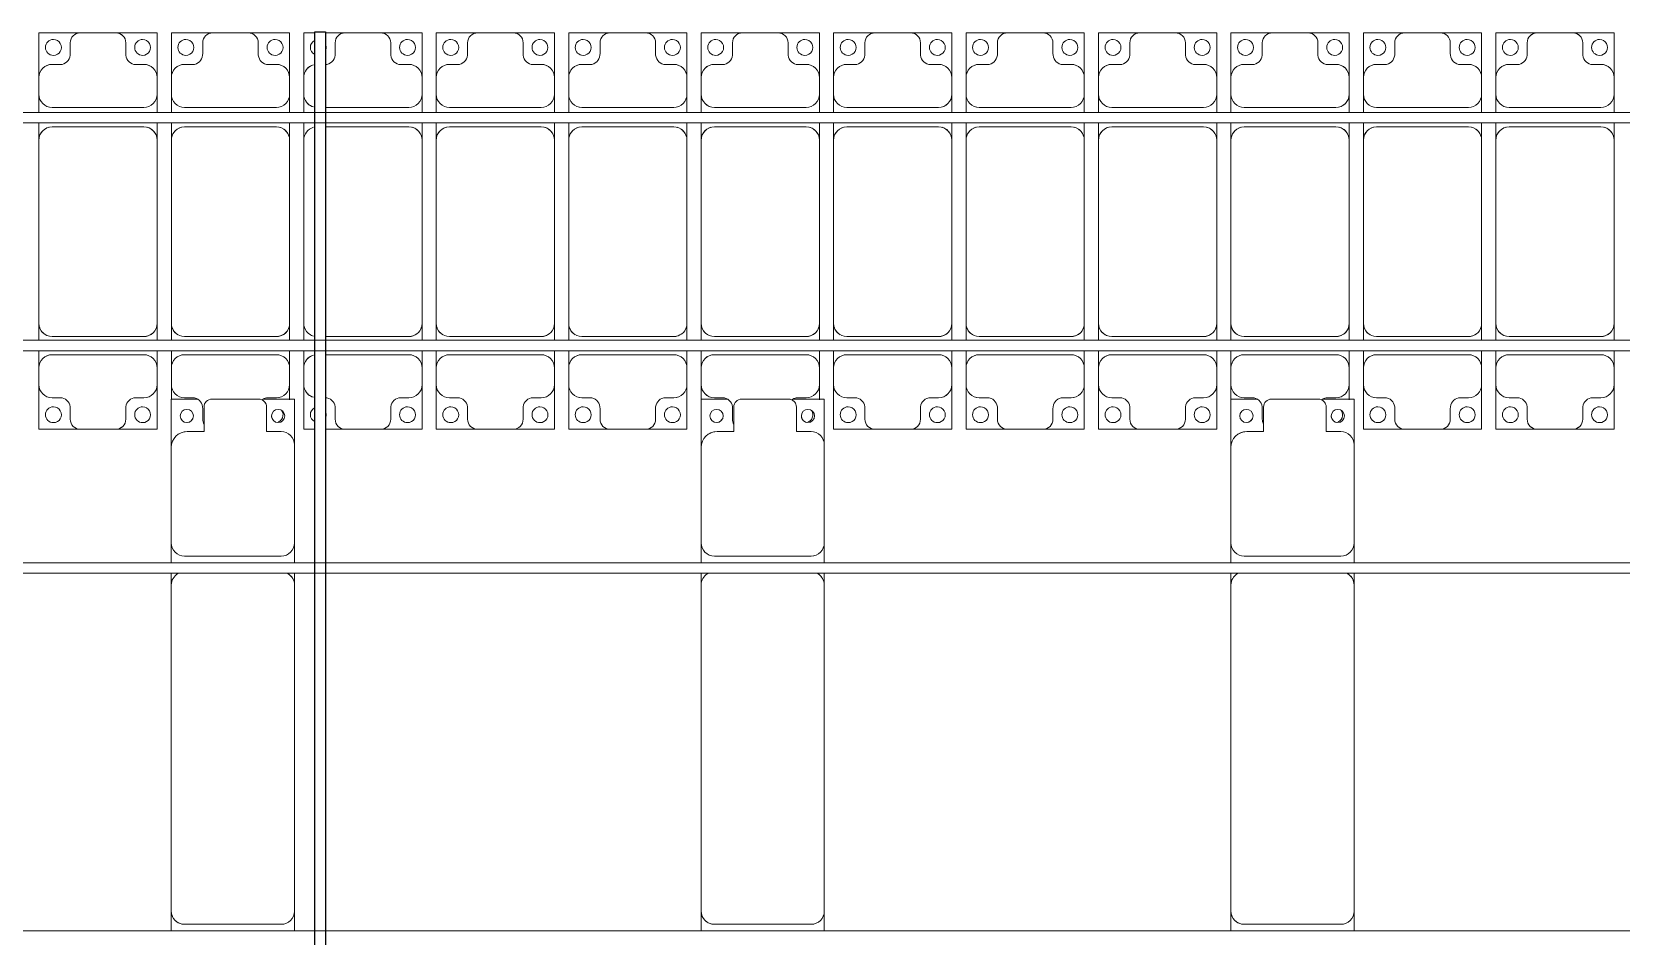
# Model space of a CAD drawing. Header units: millimetres. Extents: x -178706 to 107777, y -87310 to 933.
# Drawn here: x -143651 to -137651, y -8881 to -5467 of the extents above; entities that cross this region are included whole.
import ezdxf

# ---------------------------------------------------------------- set-up
doc = ezdxf.new("R2010")
doc.units = ezdxf.units.MM
doc.layers.add('A-GENM', color=13, linetype='Continuous', lineweight=9)
doc.layers.add('S-BEAM', color=12, linetype='Continuous', lineweight=9)

# ---------------------------------------------------------------- blocks, each defined once
blk = doc.blocks.new('Dai phao do pin - DẢI PHAO ĐỠ PIN-V14-BỐ TRÍ KHUNG KẾT CẤU BÈ PIN 04')
at = {"layer": 'A-GENM', "color": 7}
for p, q in [((67074.7, 241.6), (67149.7, 241.6)), ((68380.3, 241.6), (67149.7, 241.6)), ((68380.3, 241.6), (68424.7, 241.6)), ((68464.7, 241.6), (68539.7, 241.6)), ((68899.7, 241.6), (68539.7, 241.6)), ((68899.7, 241.6), (69082.2, 241.6)), ((69082.2, 241.6), (69082.2, 142.1)), ((67099.7, 191.6), (67099.7, -173.4)), ((68489.7, 191.6), (68489.7, -173.4)), ((68959.7, 118.2), (68959.7, 181.6)), ((69052.2, 118.2), (68959.7, 118.2)), ((69082.2, -88.2), (69082.2, 88.2)), ((68959.7, -173.4), (68959.7, -118.2)), ((68959.7, -118.2), (69052.2, -118.2)), ((69082.2, -105.4), (69082.2, -223.4)), ((67149.7, -223.4), (67074.7, -223.4)), ((67149.7, -223.4), (68380.3, -223.4)), ((68424.7, -223.4), (68380.3, -223.4)), ((68539.7, -223.4), (68464.7, -223.4)), ((68539.7, -223.4), (68909.7, -223.4)), ((69082.2, -223.4), (68909.7, -223.4))]:
    blk.add_line(p, q, dxfattribs=at)
for centre, radius, start, end in [((67149.7, 191.6), 50, 90, 180), ((68380.3, 191.6), 50, 30, 90), ((68380.3, 191.6), 50, 30, 90), ((68539.7, 191.6), 50, 90, 180), ((68899.7, 181.6), 60, 0, 90), ((67149.7, 191.6), 50, 105, 180), ((68539.7, 191.6), 50, 135, 180), ((68899.7, 181.6), 60, 0, 30), ((69018.6, 183.2), 25, 360, 180), ((69018.6, 183.2), 25, 180, 360), ((69052.2, 88.2), 30, 360, 90), ((69052.2, -88.2), 30, 270, 0), ((69052.2, -88.2), 30, 300, 330), ((67149.7, -173.4), 50, 180, 270), ((67149.7, -173.4), 50, 180, 270), ((68539.7, -173.4), 50, 180, 270), ((68539.7, -173.4), 50, 180, 225), ((68909.7, -173.4), 50, 270, 0), ((68909.7, -173.4), 50, 315, 0), ((69018.6, -161.8), 25, 360, 180), ((69018.6, -161.8), 25, 180, 360), ((69018.6, -161.8), 25, 90, 105), ((68380.3, -173.4), 50, 270, 330), ((68380.3, -173.4), 50, 285, 330)]:
    blk.add_arc(centre, radius, start, end, dxfattribs=at)
blk = doc.blocks.new('Dai phao do pin - DẢI PHAO ĐỠ PIN-V15-BỐ TRÍ KHUNG KẾT CẤU BÈ PIN 04')
at = {"layer": 'A-GENM', "color": 7}
for p, q in [((67074.7, 241.6), (67149.7, 241.6)), ((68380.3, 241.6), (67149.7, 241.6)), ((68380.3, 241.6), (68424.7, 241.6)), ((68464.7, 241.6), (68539.7, 241.6)), ((68899.7, 241.6), (68539.7, 241.6)), ((68899.7, 241.6), (69082.2, 241.6)), ((69082.2, 241.6), (69082.2, 142.1)), ((67099.7, 191.6), (67099.7, -173.4)), ((68489.7, 191.6), (68489.7, -173.4)), ((68959.7, 118.2), (68959.7, 181.6)), ((69052.2, 118.2), (68959.7, 118.2)), ((69082.2, -88.2), (69082.2, 88.2)), ((68959.7, -173.4), (68959.7, -118.2)), ((68959.7, -118.2), (69052.2, -118.2)), ((69082.2, -105.4), (69082.2, -223.4)), ((67149.7, -223.4), (67074.7, -223.4)), ((67149.7, -223.4), (68380.3, -223.4)), ((68424.7, -223.4), (68380.3, -223.4)), ((68539.7, -223.4), (68464.7, -223.4)), ((68539.7, -223.4), (68909.7, -223.4)), ((69082.2, -223.4), (68909.7, -223.4))]:
    blk.add_line(p, q, dxfattribs=at)
for centre, radius, start, end in [((67149.7, 191.6), 50, 90, 180), ((68380.3, 191.6), 50, 30, 90), ((68380.3, 191.6), 50, 30, 90), ((68539.7, 191.6), 50, 90, 180), ((68899.7, 181.6), 60, 0, 90), ((67149.7, 191.6), 50, 105, 180), ((68539.7, 191.6), 50, 135, 180), ((68899.7, 181.6), 60, 0, 30), ((69018.6, 183.2), 25, 360, 180), ((69018.6, 183.2), 25, 180, 360), ((69052.2, 88.2), 30, 360, 90), ((69052.2, -88.2), 30, 270, 0), ((69052.2, -88.2), 30, 300, 330), ((67149.7, -173.4), 50, 180, 270), ((67149.7, -173.4), 50, 180, 270), ((68539.7, -173.4), 50, 180, 270), ((68539.7, -173.4), 50, 180, 225), ((68909.7, -173.4), 50, 270, 0), ((68909.7, -173.4), 50, 315, 0), ((69018.6, -161.8), 25, 360, 180), ((69018.6, -161.8), 25, 180, 360), ((69018.6, -161.8), 25, 90, 105), ((68380.3, -173.4), 50, 270, 330), ((68380.3, -173.4), 50, 285, 330)]:
    blk.add_arc(centre, radius, start, end, dxfattribs=at)
blk = doc.blocks.new('Dai phao do pin - DẢI PHAO ĐỠ PIN-V16-BỐ TRÍ KHUNG KẾT CẤU BÈ PIN 04')
at = {"layer": 'A-GENM', "color": 7}
for p, q in [((67074.7, 241.6), (67149.7, 241.6)), ((68380.3, 241.6), (67149.7, 241.6)), ((68380.3, 241.6), (68424.7, 241.6)), ((68464.7, 241.6), (68539.7, 241.6)), ((68899.7, 241.6), (68539.7, 241.6)), ((68899.7, 241.6), (69082.2, 241.6)), ((69082.2, 241.6), (69082.2, 142.1)), ((67099.7, 191.6), (67099.7, -173.4)), ((68489.7, 191.6), (68489.7, -173.4)), ((68959.7, 118.2), (68959.7, 181.6)), ((69052.2, 118.2), (68959.7, 118.2)), ((69082.2, -88.2), (69082.2, 88.2)), ((68959.7, -173.4), (68959.7, -118.2)), ((68959.7, -118.2), (69052.2, -118.2)), ((69082.2, -105.4), (69082.2, -223.4)), ((67149.7, -223.4), (67074.7, -223.4)), ((67149.7, -223.4), (68380.3, -223.4)), ((68424.7, -223.4), (68380.3, -223.4)), ((68539.7, -223.4), (68464.7, -223.4)), ((68539.7, -223.4), (68909.7, -223.4)), ((69082.2, -223.4), (68909.7, -223.4))]:
    blk.add_line(p, q, dxfattribs=at)
for centre, radius, start, end in [((67149.7, 191.6), 50, 90, 180), ((68380.3, 191.6), 50, 30, 90), ((68380.3, 191.6), 50, 30, 90), ((68539.7, 191.6), 50, 90, 180), ((68899.7, 181.6), 60, 0, 90), ((67149.7, 191.6), 50, 105, 180), ((68539.7, 191.6), 50, 135, 180), ((68899.7, 181.6), 60, 0, 30), ((69018.6, 183.2), 25, 360, 180), ((69018.6, 183.2), 25, 180, 360), ((69052.2, 88.2), 30, 360, 90), ((69052.2, -88.2), 30, 270, 0), ((69052.2, -88.2), 30, 300, 330), ((67149.7, -173.4), 50, 180, 270), ((67149.7, -173.4), 50, 180, 270), ((68539.7, -173.4), 50, 180, 270), ((68539.7, -173.4), 50, 180, 225), ((68909.7, -173.4), 50, 270, 0), ((68909.7, -173.4), 50, 315, 0), ((69018.6, -161.8), 25, 360, 180), ((69018.6, -161.8), 25, 180, 360), ((69018.6, -161.8), 25, 90, 105), ((68380.3, -173.4), 50, 270, 330), ((68380.3, -173.4), 50, 285, 330)]:
    blk.add_arc(centre, radius, start, end, dxfattribs=at)
blk = doc.blocks.new('Dầm C52 - Dầm C52-21052-BỐ TRÍ KHUNG KẾT CẤU BÈ PIN 04')
at = {"layer": 'S-BEAM', "color": 1}
blk.add_line((63551.9, -20), (-63551.9, -20), dxfattribs=at)
blk = doc.blocks.new('Dầm C52 - Dầm C52-21053-BỐ TRÍ KHUNG KẾT CẤU BÈ PIN 04')
at = {"layer": 'S-BEAM', "color": 1}
for p, q in [((-63553.8, 20), (63553.8, 20)), ((63553.8, -20), (-63553.8, -20))]:
    blk.add_line(p, q, dxfattribs=at)
blk = doc.blocks.new('Dầm C52 - Dầm C52-21054-BỐ TRÍ KHUNG KẾT CẤU BÈ PIN 04')
at = {"layer": 'S-BEAM', "color": 1}
for p, q in [((-63555, 20), (63555, 20)), ((63555, -20), (-63555, -20))]:
    blk.add_line(p, q, dxfattribs=at)
blk = doc.blocks.new('Dầm C52 - Dầm C52-21055-BỐ TRÍ KHUNG KẾT CẤU BÈ PIN 04')
at = {"layer": 'S-BEAM', "color": 1}
for p, q in [((-63556.2, 20), (63556.2, 20)), ((63556.2, -20), (-63556.2, -20))]:
    blk.add_line(p, q, dxfattribs=at)
blk = doc.blocks.new('Dầm C52 - Hộp 40x60-15957-BỐ TRÍ KHUNG KẾT CẤU BÈ PIN 04')
at = {"layer": 'S-BEAM', "color": 3, "lineweight": 25}
for p, q in [((-37160, 20), (37160, 20)), ((37160, 20), (37160, -20)), ((37160, -20), (-37160, -20))]:
    blk.add_line(p, q, dxfattribs=at)
blk = doc.blocks.new('Dai phaodi lai - DẢI PHAO ĐI LẠI-21666-BỐ TRÍ KHUNG KẾT CẤU BÈ PIN 04')
at = {"layer": 'A-GENM', "color": 7}
for p, q in [((27276.8, 748.4), (27433.1, 748.4)), ((27276.8, 579.3), (27276.8, 748.4)), ((27566.9, 748.4), (27433.1, 748.4)), ((27566.9, 748.4), (27723.2, 748.4)), ((27723.2, 748.4), (27723.2, 579.3)), ((27776.8, 748.4), (27933.1, 748.4)), ((27776.8, 579.3), (27776.8, 748.4)), ((28066.9, 748.4), (27933.1, 748.4)), ((28066.9, 748.4), (28223.2, 748.4)), ((28223.2, 748.4), (28223.2, 579.3)), ((28276.8, 748.4), (28318.3, 748.4)), ((28276.8, 579.3), (28276.8, 748.4)), ((28358.3, 748.4), (28433.1, 748.4)), ((28566.9, 748.4), (28433.1, 748.4)), ((28566.9, 748.4), (28723.2, 748.4)), ((28723.2, 748.4), (28723.2, 579.3)), ((28776.8, 748.4), (28933.1, 748.4)), ((28776.8, 579.3), (28776.8, 748.4)), ((29066.9, 748.4), (28933.1, 748.4)), ((29066.9, 748.4), (29223.2, 748.4)), ((29223.2, 748.4), (29223.2, 579.3)), ((29276.8, 748.4), (29433.1, 748.4)), ((29276.8, 579.3), (29276.8, 748.4)), ((29566.9, 748.4), (29433.1, 748.4)), ((29566.9, 748.4), (29723.2, 748.4)), ((29723.2, 748.4), (29723.2, 579.3)), ((29776.8, 748.4), (29933.1, 748.4)), ((29776.8, 579.3), (29776.8, 748.4)), ((30066.9, 748.4), (29933.1, 748.4)), ((30066.9, 748.4), (30223.2, 748.4)), ((30223.2, 748.4), (30223.2, 579.3)), ((30276.8, 748.4), (30433.1, 748.4)), ((30276.8, 579.3), (30276.8, 748.4)), ((30566.9, 748.4), (30433.1, 748.4)), ((30566.9, 748.4), (30723.2, 748.4)), ((30723.2, 748.4), (30723.2, 579.3)), ((30776.8, 748.4), (30933.1, 748.4)), ((30776.8, 579.3), (30776.8, 748.4)), ((31066.9, 748.4), (30933.1, 748.4)), ((31066.9, 748.4), (31223.2, 748.4)), ((31223.2, 748.4), (31223.2, 579.3)), ((31276.8, 748.4), (31433.1, 748.4)), ((31276.8, 579.3), (31276.8, 748.4)), ((31566.9, 748.4), (31433.1, 748.4)), ((31566.9, 748.4), (31723.2, 748.4)), ((31723.2, 748.4), (31723.2, 579.3)), ((31776.8, 748.4), (31933.1, 748.4)), ((31776.8, 579.3), (31776.8, 748.4)), ((32066.9, 748.4), (31933.1, 748.4)), ((32066.9, 748.4), (32223.2, 748.4)), ((32223.2, 748.4), (32223.2, 579.3)), ((32276.8, 748.4), (32433.1, 748.4)), ((32276.8, 579.3), (32276.8, 748.4)), ((32566.9, 748.4), (32433.1, 748.4)), ((32566.9, 748.4), (32723.2, 748.4)), ((32723.2, 748.4), (32723.2, 579.3)), ((32776.8, 748.4), (32933.1, 748.4)), ((32776.8, 579.3), (32776.8, 748.4)), ((33066.9, 748.4), (32933.1, 748.4)), ((33066.9, 748.4), (33223.2, 748.4)), ((33223.2, 748.4), (33223.2, 579.3)), ((27395.1, 710.4), (27395.1, 670.7)), ((27604.9, 670.7), (27604.9, 710.4)), ((27895.1, 710.4), (27895.1, 670.7)), ((28104.9, 670.7), (28104.9, 710.4)), ((28395.1, 710.4), (28395.1, 670.7)), ((28604.9, 670.7), (28604.9, 710.4)), ((28895.1, 710.4), (28895.1, 670.7)), ((29104.9, 670.7), (29104.9, 710.4)), ((29395.1, 710.4), (29395.1, 670.7)), ((29604.9, 670.7), (29604.9, 710.4)), ((29895.1, 710.4), (29895.1, 670.7)), ((30104.9, 670.7), (30104.9, 710.4)), ((30395.1, 710.4), (30395.1, 670.7)), ((30604.9, 670.7), (30604.9, 710.4)), ((30895.1, 710.4), (30895.1, 670.7)), ((31104.9, 670.7), (31104.9, 710.4)), ((31395.1, 710.4), (31395.1, 670.7)), ((31604.9, 670.7), (31604.9, 710.4)), ((31895.1, 710.4), (31895.1, 670.7)), ((32104.9, 670.7), (32104.9, 710.4)), ((32395.1, 710.4), (32395.1, 670.7)), ((32604.9, 670.7), (32604.9, 710.4)), ((32895.1, 710.4), (32895.1, 670.7)), ((33104.9, 670.7), (33104.9, 710.4)), ((27364.3, 629.3), (27326.8, 629.3)), ((27673.2, 629.3), (27635.7, 629.3)), ((27864.3, 629.3), (27826.8, 629.3)), ((28173.2, 629.3), (28135.7, 629.3)), ((28364.3, 629.3), (28358.3, 629.3)), ((28673.2, 629.3), (28635.7, 629.3)), ((28864.3, 629.3), (28826.8, 629.3)), ((29173.2, 629.3), (29135.7, 629.3)), ((29364.3, 629.3), (29326.8, 629.3)), ((29673.2, 629.3), (29635.7, 629.3)), ((29864.3, 629.3), (29826.8, 629.3)), ((30173.2, 629.3), (30135.7, 629.3)), ((30364.3, 629.3), (30326.8, 629.3)), ((30673.2, 629.3), (30635.7, 629.3)), ((30864.3, 629.3), (30826.8, 629.3)), ((31173.2, 629.3), (31135.7, 629.3)), ((31364.3, 629.3), (31326.8, 629.3)), ((31673.2, 629.3), (31635.7, 629.3)), ((31864.3, 629.3), (31826.8, 629.3)), ((32173.2, 629.3), (32135.7, 629.3)), ((32364.3, 629.3), (32326.8, 629.3)), ((32673.2, 629.3), (32635.7, 629.3)), ((32864.3, 629.3), (32826.8, 629.3)), ((33173.2, 629.3), (33135.7, 629.3)), ((27276.8, 579.3), (27276.8, 516.7)), ((27723.2, 516.7), (27723.2, 579.3)), ((27776.8, 579.3), (27776.8, 516.7)), ((28223.2, 516.7), (28223.2, 579.3)), ((28276.8, 579.3), (28276.8, 516.7)), ((28723.2, 516.7), (28723.2, 579.3)), ((28776.8, 579.3), (28776.8, 516.7)), ((29223.2, 516.7), (29223.2, 579.3)), ((29276.8, 579.3), (29276.8, 516.7)), ((29723.2, 516.7), (29723.2, 579.3)), ((29776.8, 579.3), (29776.8, 516.7)), ((30223.2, 516.7), (30223.2, 579.3)), ((30276.8, 579.3), (30276.8, 516.7)), ((30723.2, 516.7), (30723.2, 579.3)), ((30776.8, 579.3), (30776.8, 516.7)), ((31223.2, 516.7), (31223.2, 579.3)), ((31276.8, 579.3), (31276.8, 516.7)), ((31723.2, 516.7), (31723.2, 579.3)), ((31776.8, 579.3), (31776.8, 516.7)), ((32223.2, 516.7), (32223.2, 579.3)), ((32276.8, 579.3), (32276.8, 516.7)), ((32723.2, 516.7), (32723.2, 579.3)), ((32776.8, 579.3), (32776.8, 516.7)), ((33223.2, 516.7), (33223.2, 579.3)), ((27276.8, 447.9), (27276.8, 516.7)), ((27723.2, 516.7), (27723.2, 447.9)), ((27776.8, 447.9), (27776.8, 516.7)), ((28223.2, 516.7), (28223.2, 447.9)), ((28276.8, 447.9), (28276.8, 516.7)), ((28723.2, 516.7), (28723.2, 447.9)), ((28776.8, 447.9), (28776.8, 516.7)), ((29223.2, 516.7), (29223.2, 447.9)), ((29276.8, 447.9), (29276.8, 516.7)), ((29723.2, 516.7), (29723.2, 447.9)), ((29776.8, 447.9), (29776.8, 516.7)), ((30223.2, 516.7), (30223.2, 447.9)), ((30276.8, 447.9), (30276.8, 516.7)), ((30723.2, 516.7), (30723.2, 447.9)), ((30776.8, 447.9), (30776.8, 516.7)), ((31223.2, 516.7), (31223.2, 447.9)), ((31276.8, 447.9), (31276.8, 516.7)), ((31723.2, 516.7), (31723.2, 447.9)), ((31776.8, 447.9), (31776.8, 516.7)), ((32223.2, 516.7), (32223.2, 447.9)), ((32276.8, 447.9), (32276.8, 516.7)), ((32723.2, 516.7), (32723.2, 447.9)), ((32776.8, 447.9), (32776.8, 516.7)), ((33223.2, 516.7), (33223.2, 447.9)), ((27326.8, 466.7), (27673.2, 466.7)), ((27826.8, 466.7), (28173.2, 466.7)), ((28358.3, 466.7), (28673.2, 466.7)), ((28826.8, 466.7), (29173.2, 466.7)), ((29326.8, 466.7), (29673.2, 466.7)), ((29826.8, 466.7), (30173.2, 466.7)), ((30326.8, 466.7), (30673.2, 466.7)), ((30826.8, 466.7), (31173.2, 466.7)), ((31326.8, 466.7), (31673.2, 466.7)), ((31826.8, 466.7), (32173.2, 466.7)), ((32326.8, 466.7), (32673.2, 466.7)), ((32826.8, 466.7), (33173.2, 466.7)), ((27276.8, 343.3), (27276.8, 407.9)), ((27673.2, 393.3), (27326.8, 393.3)), ((27723.2, 407.9), (27723.2, 343.3)), ((27776.8, 343.3), (27776.8, 407.9)), ((28173.2, 393.3), (27826.8, 393.3)), ((28223.2, 407.9), (28223.2, 343.3)), ((28276.8, 343.3), (28276.8, 407.9)), ((28673.2, 393.3), (28358.3, 393.3)), ((28723.2, 407.9), (28723.2, 343.3)), ((28776.8, 343.3), (28776.8, 407.9)), ((29173.2, 393.3), (28826.8, 393.3)), ((29223.2, 407.9), (29223.2, 343.3)), ((29276.8, 343.3), (29276.8, 407.9)), ((29673.2, 393.3), (29326.8, 393.3)), ((29723.2, 407.9), (29723.2, 343.3)), ((29776.8, 343.3), (29776.8, 407.9)), ((30173.2, 393.3), (29826.8, 393.3)), ((30223.2, 407.9), (30223.2, 343.3)), ((30276.8, 343.3), (30276.8, 407.9)), ((30673.2, 393.3), (30326.8, 393.3)), ((30723.2, 407.9), (30723.2, 343.3)), ((30776.8, 343.3), (30776.8, 407.9)), ((31173.2, 393.3), (30826.8, 393.3)), ((31223.2, 407.9), (31223.2, 343.3)), ((31276.8, 343.3), (31276.8, 407.9)), ((31673.2, 393.3), (31326.8, 393.3)), ((31723.2, 407.9), (31723.2, 343.3)), ((31776.8, 343.3), (31776.8, 407.9)), ((32173.2, 393.3), (31826.8, 393.3)), ((32223.2, 407.9), (32223.2, 343.3)), ((32276.8, 343.3), (32276.8, 407.9)), ((32673.2, 393.3), (32326.8, 393.3)), ((32723.2, 407.9), (32723.2, 343.3)), ((32776.8, 343.3), (32776.8, 407.9)), ((33173.2, 393.3), (32826.8, 393.3)), ((33223.2, 407.9), (33223.2, 343.3)), ((27276.8, 343.3), (27276.8, -348.3)), ((27723.2, -348.3), (27723.2, 343.3)), ((27776.8, 343.3), (27776.8, -348.3)), ((28223.2, -348.3), (28223.2, 343.3)), ((28276.8, 343.3), (28276.8, -348.3)), ((28723.2, -348.3), (28723.2, 343.3)), ((28776.8, 343.3), (28776.8, -348.3)), ((29223.2, -348.3), (29223.2, 343.3)), ((29276.8, 343.3), (29276.8, -348.3)), ((29723.2, -348.3), (29723.2, 343.3)), ((29776.8, 343.3), (29776.8, -348.3)), ((30223.2, -348.3), (30223.2, 343.3)), ((30276.8, 343.3), (30276.8, -348.3)), ((30723.2, -348.3), (30723.2, 343.3)), ((30776.8, 343.3), (30776.8, -348.3)), ((31223.2, -348.3), (31223.2, 343.3)), ((31276.8, 343.3), (31276.8, -348.3)), ((31723.2, -348.3), (31723.2, 343.3)), ((31776.8, 343.3), (31776.8, -348.3)), ((32223.2, -348.3), (32223.2, 343.3)), ((32276.8, 343.3), (32276.8, -348.3)), ((32723.2, -348.3), (32723.2, 343.3)), ((32776.8, 343.3), (32776.8, -348.3)), ((33223.2, -348.3), (33223.2, 343.3)), ((27276.8, -412.1), (27276.8, -348.3)), ((27723.2, -348.3), (27723.2, -412.1)), ((27776.8, -412.1), (27776.8, -348.3)), ((28223.2, -348.3), (28223.2, -412.1)), ((28276.8, -412.1), (28276.8, -348.3)), ((28723.2, -348.3), (28723.2, -412.1)), ((28776.8, -412.1), (28776.8, -348.3)), ((29223.2, -348.3), (29223.2, -412.1)), ((29276.8, -412.1), (29276.8, -348.3)), ((29723.2, -348.3), (29723.2, -412.1)), ((29776.8, -412.1), (29776.8, -348.3)), ((30223.2, -348.3), (30223.2, -412.1)), ((30276.8, -412.1), (30276.8, -348.3)), ((30723.2, -348.3), (30723.2, -412.1)), ((30776.8, -412.1), (30776.8, -348.3)), ((31223.2, -348.3), (31223.2, -412.1)), ((31276.8, -412.1), (31276.8, -348.3)), ((31723.2, -348.3), (31723.2, -412.1)), ((31776.8, -412.1), (31776.8, -348.3)), ((32223.2, -348.3), (32223.2, -412.1)), ((32276.8, -412.1), (32276.8, -348.3)), ((32723.2, -348.3), (32723.2, -412.1)), ((32776.8, -412.1), (32776.8, -348.3)), ((33223.2, -348.3), (33223.2, -412.1)), ((27326.8, -398.3), (27673.2, -398.3)), ((27826.8, -398.3), (28173.2, -398.3)), ((28358.3, -398.3), (28673.2, -398.3)), ((28826.8, -398.3), (29173.2, -398.3)), ((29326.8, -398.3), (29673.2, -398.3)), ((29826.8, -398.3), (30173.2, -398.3)), ((30326.8, -398.3), (30673.2, -398.3)), ((30826.8, -398.3), (31173.2, -398.3)), ((31326.8, -398.3), (31673.2, -398.3)), ((31826.8, -398.3), (32173.2, -398.3)), ((32326.8, -398.3), (32673.2, -398.3)), ((32826.8, -398.3), (33173.2, -398.3)), ((27276.8, -516.7), (27276.8, -452.1)), ((27673.2, -466.7), (27326.8, -466.7)), ((27723.2, -452.1), (27723.2, -516.7)), ((27776.8, -516.7), (27776.8, -452.1)), ((28173.2, -466.7), (27826.8, -466.7)), ((28223.2, -452.1), (28223.2, -516.7)), ((28276.8, -516.7), (28276.8, -452.1)), ((28673.2, -466.7), (28358.3, -466.7)), ((28723.2, -452.1), (28723.2, -516.7)), ((28776.8, -516.7), (28776.8, -452.1)), ((29173.2, -466.7), (28826.8, -466.7)), ((29223.2, -452.1), (29223.2, -516.7)), ((29276.8, -516.7), (29276.8, -452.1)), ((29673.2, -466.7), (29326.8, -466.7)), ((29723.2, -452.1), (29723.2, -516.7)), ((29776.8, -516.7), (29776.8, -452.1)), ((30173.2, -466.7), (29826.8, -466.7)), ((30223.2, -452.1), (30223.2, -516.7)), ((30276.8, -516.7), (30276.8, -452.1)), ((30673.2, -466.7), (30326.8, -466.7)), ((30723.2, -452.1), (30723.2, -516.7)), ((30776.8, -516.7), (30776.8, -452.1)), ((31173.2, -466.7), (30826.8, -466.7)), ((31223.2, -452.1), (31223.2, -516.7)), ((31276.8, -516.7), (31276.8, -452.1)), ((31673.2, -466.7), (31326.8, -466.7)), ((31723.2, -452.1), (31723.2, -516.7)), ((31776.8, -516.7), (31776.8, -452.1)), ((32173.2, -466.7), (31826.8, -466.7)), ((32223.2, -452.1), (32223.2, -516.7)), ((32276.8, -516.7), (32276.8, -452.1)), ((32673.2, -466.7), (32326.8, -466.7)), ((32723.2, -452.1), (32723.2, -516.7)), ((32776.8, -516.7), (32776.8, -452.1)), ((33173.2, -466.7), (32826.8, -466.7)), ((33223.2, -452.1), (33223.2, -516.7)), ((27276.8, -516.7), (27276.8, -579.3)), ((27723.2, -579.3), (27723.2, -516.7)), ((27776.8, -516.7), (27776.8, -579.3)), ((28223.2, -579.3), (28223.2, -516.7)), ((28276.8, -516.7), (28276.8, -579.3)), ((28723.2, -579.3), (28723.2, -516.7)), ((28776.8, -516.7), (28776.8, -579.3)), ((29223.2, -579.3), (29223.2, -516.7)), ((29276.8, -516.7), (29276.8, -579.3)), ((29723.2, -579.3), (29723.2, -516.7)), ((29776.8, -516.7), (29776.8, -579.3)), ((30223.2, -579.3), (30223.2, -516.7)), ((30276.8, -516.7), (30276.8, -579.3)), ((30723.2, -579.3), (30723.2, -516.7)), ((30776.8, -516.7), (30776.8, -579.3)), ((31223.2, -579.3), (31223.2, -516.7)), ((31276.8, -516.7), (31276.8, -579.3)), ((31723.2, -579.3), (31723.2, -516.7)), ((31776.8, -516.7), (31776.8, -579.3)), ((32223.2, -579.3), (32223.2, -516.7)), ((32276.8, -516.7), (32276.8, -579.3)), ((32723.2, -579.3), (32723.2, -516.7)), ((32776.8, -516.7), (32776.8, -579.3)), ((33223.2, -579.3), (33223.2, -516.7)), ((27276.8, -748.4), (27276.8, -579.3)), ((27723.2, -579.3), (27723.2, -748.4)), ((27776.8, -634.6), (27776.8, -579.3)), ((28223.2, -579.3), (28223.2, -637.1)), ((28276.8, -748.4), (28276.8, -579.3)), ((28723.2, -579.3), (28723.2, -748.4)), ((28776.8, -748.4), (28776.8, -579.3)), ((29223.2, -579.3), (29223.2, -748.4)), ((29276.8, -748.4), (29276.8, -579.3)), ((29723.2, -579.3), (29723.2, -748.4)), ((29776.8, -634.6), (29776.8, -579.3)), ((30223.2, -579.3), (30223.2, -637.1)), ((30276.8, -748.4), (30276.8, -579.3)), ((30723.2, -579.3), (30723.2, -748.4)), ((30776.8, -748.4), (30776.8, -579.3)), ((31223.2, -579.3), (31223.2, -748.4)), ((31276.8, -748.4), (31276.8, -579.3)), ((31723.2, -579.3), (31723.2, -748.4)), ((31776.8, -634.6), (31776.8, -579.3)), ((32223.2, -579.3), (32223.2, -637.1)), ((32276.8, -748.4), (32276.8, -579.3)), ((32723.2, -579.3), (32723.2, -748.4)), ((32776.8, -748.4), (32776.8, -579.3)), ((33223.2, -579.3), (33223.2, -748.4)), ((27326.8, -629.3), (27364.3, -629.3)), ((27635.7, -629.3), (27673.2, -629.3)), ((27826.8, -629.3), (27864.3, -629.3)), ((28135.7, -629.3), (28173.2, -629.3)), ((28358.3, -629.3), (28364.3, -629.3)), ((28635.7, -629.3), (28673.2, -629.3)), ((28826.8, -629.3), (28864.3, -629.3)), ((29135.7, -629.3), (29173.2, -629.3)), ((29326.8, -629.3), (29364.3, -629.3)), ((29635.7, -629.3), (29673.2, -629.3)), ((29826.8, -629.3), (29864.3, -629.3)), ((30135.7, -629.3), (30173.2, -629.3)), ((30326.8, -629.3), (30364.3, -629.3)), ((30635.7, -629.3), (30673.2, -629.3)), ((30826.8, -629.3), (30864.3, -629.3)), ((31135.7, -629.3), (31173.2, -629.3)), ((31326.8, -629.3), (31364.3, -629.3)), ((31635.7, -629.3), (31673.2, -629.3)), ((31826.8, -629.3), (31864.3, -629.3)), ((32135.7, -629.3), (32173.2, -629.3)), ((32326.8, -629.3), (32364.3, -629.3)), ((32635.7, -629.3), (32673.2, -629.3)), ((32826.8, -629.3), (32864.3, -629.3)), ((33135.7, -629.3), (33173.2, -629.3)), ((27395.1, -670.7), (27395.1, -710.4)), ((27604.9, -710.4), (27604.9, -670.7)), ((27895.1, -670.7), (27895.1, -710.4)), ((28395.1, -670.7), (28395.1, -710.4)), ((28604.9, -710.4), (28604.9, -670.7)), ((28895.1, -670.7), (28895.1, -710.4)), ((29104.9, -710.4), (29104.9, -670.7)), ((29395.1, -670.7), (29395.1, -710.4)), ((29604.9, -710.4), (29604.9, -670.7)), ((29895.1, -670.7), (29895.1, -710.4)), ((30395.1, -670.7), (30395.1, -710.4)), ((30604.9, -710.4), (30604.9, -670.7)), ((30895.1, -670.7), (30895.1, -710.4)), ((31104.9, -710.4), (31104.9, -670.7)), ((31395.1, -670.7), (31395.1, -710.4)), ((31604.9, -710.4), (31604.9, -670.7)), ((31895.1, -670.7), (31895.1, -710.4)), ((32395.1, -670.7), (32395.1, -710.4)), ((32604.9, -710.4), (32604.9, -670.7)), ((32895.1, -670.7), (32895.1, -710.4)), ((33104.9, -710.4), (33104.9, -670.7)), ((27433.1, -748.4), (27276.8, -748.4)), ((27433.1, -748.4), (27566.9, -748.4)), ((27723.2, -748.4), (27566.9, -748.4)), ((28318.3, -748.4), (28276.8, -748.4)), ((28433.1, -748.4), (28358.3, -748.4)), ((28433.1, -748.4), (28566.9, -748.4)), ((28723.2, -748.4), (28566.9, -748.4)), ((28933.1, -748.4), (28776.8, -748.4)), ((28933.1, -748.4), (29066.9, -748.4)), ((29223.2, -748.4), (29066.9, -748.4)), ((29433.1, -748.4), (29276.8, -748.4)), ((29433.1, -748.4), (29566.9, -748.4)), ((29723.2, -748.4), (29566.9, -748.4)), ((30433.1, -748.4), (30276.8, -748.4)), ((30433.1, -748.4), (30566.9, -748.4)), ((30723.2, -748.4), (30566.9, -748.4)), ((30933.1, -748.4), (30776.8, -748.4)), ((30933.1, -748.4), (31066.9, -748.4)), ((31223.2, -748.4), (31066.9, -748.4)), ((31433.1, -748.4), (31276.8, -748.4)), ((31433.1, -748.4), (31566.9, -748.4)), ((31723.2, -748.4), (31566.9, -748.4)), ((32433.1, -748.4), (32276.8, -748.4)), ((32433.1, -748.4), (32566.9, -748.4)), ((32723.2, -748.4), (32566.9, -748.4)), ((32933.1, -748.4), (32776.8, -748.4)), ((32933.1, -748.4), (33066.9, -748.4)), ((33223.2, -748.4), (33066.9, -748.4))]:
    blk.add_line(p, q, dxfattribs=at)
for centre, radius, start, end in [((27331.6, 693.3), 30, 90, 270), ((27331.6, 693.3), 30, 270, 90), ((27433.1, 710.4), 38, 90, 180), ((27433.1, 710.4), 38, 90, 135), ((27566.9, 710.4), 38, 0, 90), ((27566.9, 710.4), 38, 45, 90), ((27668.4, 693.3), 30, 90, 270), ((27668.4, 693.3), 30, 270, 90), ((27831.6, 693.3), 30, 90, 270), ((27831.6, 693.3), 30, 270, 90), ((27933.1, 710.4), 38, 90, 180), ((27933.1, 710.4), 38, 90, 135), ((28066.9, 710.4), 38, 0, 90), ((28066.9, 710.4), 38, 45, 90), ((28168.4, 693.3), 30, 90, 270), ((28168.4, 693.3), 30, 270, 90), ((28433.1, 710.4), 38, 90, 180), ((28433.1, 710.4), 38, 90, 135), ((28566.9, 710.4), 38, 0, 90), ((28566.9, 710.4), 38, 45, 90), ((28668.4, 693.3), 30, 90, 270), ((28668.4, 693.3), 30, 270, 90), ((28831.6, 693.3), 30, 90, 270), ((28831.6, 693.3), 30, 270, 90), ((28933.1, 710.4), 38, 90, 180), ((28933.1, 710.4), 38, 90, 135), ((29066.9, 710.4), 38, 0, 90), ((29066.9, 710.4), 38, 45, 90), ((29168.4, 693.3), 30, 90, 270), ((29168.4, 693.3), 30, 270, 90), ((29331.6, 693.3), 30, 90, 270), ((29331.6, 693.3), 30, 270, 90), ((29433.1, 710.4), 38, 90, 180), ((29433.1, 710.4), 38, 90, 135), ((29566.9, 710.4), 38, 0, 90), ((29566.9, 710.4), 38, 45, 90), ((29668.4, 693.3), 30, 90, 270), ((29668.4, 693.3), 30, 270, 90), ((29831.6, 693.3), 30, 90, 270), ((29831.6, 693.3), 30, 270, 90), ((29933.1, 710.4), 38, 90, 180), ((29933.1, 710.4), 38, 90, 135), ((30066.9, 710.4), 38, 0, 90), ((30066.9, 710.4), 38, 45, 90), ((30168.4, 693.3), 30, 90, 270), ((30168.4, 693.3), 30, 270, 90), ((30331.6, 693.3), 30, 90, 270), ((30331.6, 693.3), 30, 270, 90), ((30433.1, 710.4), 38, 90, 180), ((30433.1, 710.4), 38, 90, 135), ((30566.9, 710.4), 38, 0, 90), ((30566.9, 710.4), 38, 45, 90), ((30668.4, 693.3), 30, 90, 270), ((30668.4, 693.3), 30, 270, 90), ((30831.6, 693.3), 30, 90, 270), ((30831.6, 693.3), 30, 270, 90), ((30933.1, 710.4), 38, 90, 180), ((30933.1, 710.4), 38, 90, 135), ((31066.9, 710.4), 38, 360, 90), ((31066.9, 710.4), 38, 45, 90), ((31168.4, 693.3), 30, 90, 270), ((31168.4, 693.3), 30, 270, 90), ((31331.6, 693.3), 30, 90, 270), ((31331.6, 693.3), 30, 270, 90), ((31433.1, 710.4), 38, 90, 180), ((31433.1, 710.4), 38, 90, 135), ((31566.9, 710.4), 38, 0, 90), ((31566.9, 710.4), 38, 45, 90), ((31668.4, 693.3), 30, 90, 270), ((31668.4, 693.3), 30, 270, 90), ((31831.6, 693.3), 30, 90, 270), ((31831.6, 693.3), 30, 270, 90), ((31933.1, 710.4), 38, 90, 180), ((31933.1, 710.4), 38, 90, 135), ((32066.9, 710.4), 38, 0, 90), ((32066.9, 710.4), 38, 45, 90), ((32168.4, 693.3), 30, 90, 270), ((32168.4, 693.3), 30, 270, 90), ((32331.6, 693.3), 30, 90, 270), ((32331.6, 693.3), 30, 270, 90), ((32433.1, 710.4), 38, 90, 180), ((32433.1, 710.4), 38, 90, 135), ((32566.9, 710.4), 38, 360, 90), ((32566.9, 710.4), 38, 45, 90), ((32668.4, 693.3), 30, 90, 270), ((32668.4, 693.3), 30, 270, 90), ((32831.6, 693.3), 30, 90, 270), ((32831.6, 693.3), 30, 270, 90), ((32933.1, 710.4), 38, 90, 180), ((32933.1, 710.4), 38, 90, 135), ((33066.9, 710.4), 38, 0, 90), ((33066.9, 710.4), 38, 45, 90), ((33168.4, 693.3), 30, 90, 270), ((33168.4, 693.3), 30, 270, 90), ((27355.2, 668.2), 40, 283.18854, 3.50807), ((27644.8, 668.2), 40, 176.49193, 256.81146), ((27855.2, 668.2), 40, 283.18854, 3.50807), ((28144.8, 668.2), 40, 176.49193, 256.81146), ((28331.6, 693.3), 30, 120, 240), ((28331.6, 693.3), 30, 345, 15), ((28355.2, 668.2), 40, 283.18854, 3.50807), ((28644.8, 668.2), 40, 176.49193, 256.81146), ((28855.2, 668.2), 40, 283.18854, 3.50807), ((29144.8, 668.2), 40, 176.49193, 256.81146), ((29355.2, 668.2), 40, 283.18854, 3.50807), ((29644.8, 668.2), 40, 176.49193, 256.81146), ((29855.2, 668.2), 40, 283.18854, 3.50807), ((30144.8, 668.2), 40, 176.49193, 256.81146), ((30355.2, 668.2), 40, 283.18854, 3.50807), ((30644.8, 668.2), 40, 176.49193, 256.81146), ((30855.2, 668.2), 40, 283.18854, 3.50807), ((31144.8, 668.2), 40, 176.49193, 256.81146), ((31355.2, 668.2), 40, 283.18854, 3.50807), ((31644.8, 668.2), 40, 176.49193, 256.81146), ((31855.2, 668.2), 40, 283.18854, 3.50807), ((32144.8, 668.2), 40, 176.49193, 256.81146), ((32355.2, 668.2), 40, 283.18854, 3.50807), ((32644.8, 668.2), 40, 176.49193, 256.81146), ((32855.2, 668.2), 40, 283.18854, 3.50807), ((33144.8, 668.2), 40, 176.49193, 256.81146), ((27326.8, 579.3), 50, 90, 180), ((27326.8, 579.3), 50, 90, 135), ((27673.2, 579.3), 50, 0, 90), ((27673.2, 579.3), 50, 45, 90), ((27826.8, 579.3), 50, 90, 180), ((27826.8, 579.3), 50, 90, 135), ((28173.2, 579.3), 50, 0, 90), ((28173.2, 579.3), 50, 45, 90), ((28326.8, 579.3), 50, 105, 180), ((28326.8, 579.3), 50, 105, 135), ((28673.2, 579.3), 50, 360, 90), ((28673.2, 579.3), 50, 45, 90), ((28826.8, 579.3), 50, 90, 180), ((28826.8, 579.3), 50, 90, 135), ((29173.2, 579.3), 50, 0, 90), ((29173.2, 579.3), 50, 45, 90), ((29326.8, 579.3), 50, 90, 180), ((29326.8, 579.3), 50, 90, 135), ((29673.2, 579.3), 50, 0, 90), ((29673.2, 579.3), 50, 45, 90), ((29826.8, 579.3), 50, 90, 180), ((29826.8, 579.3), 50, 90, 135), ((30173.2, 579.3), 50, 360, 90), ((30173.2, 579.3), 50, 45, 90), ((30326.8, 579.3), 50, 90, 180), ((30326.8, 579.3), 50, 90, 135), ((30673.2, 579.3), 50, 360, 90), ((30673.2, 579.3), 50, 45, 90), ((30826.8, 579.3), 50, 90, 180), ((30826.8, 579.3), 50, 90, 135), ((31173.2, 579.3), 50, 0, 90), ((31173.2, 579.3), 50, 45, 90), ((31326.8, 579.3), 50, 90, 180), ((31326.8, 579.3), 50, 90, 135), ((31673.2, 579.3), 50, 360, 90), ((31673.2, 579.3), 50, 45, 90), ((31826.8, 579.3), 50, 90, 180), ((31826.8, 579.3), 50, 90, 135), ((32173.2, 579.3), 50, 0, 90), ((32173.2, 579.3), 50, 45, 90), ((32326.8, 579.3), 50, 90, 180), ((32326.8, 579.3), 50, 90, 135), ((32673.2, 579.3), 50, 0, 90), ((32673.2, 579.3), 50, 45, 90), ((32826.8, 579.3), 50, 90, 180), ((32826.8, 579.3), 50, 90, 135), ((33173.2, 579.3), 50, 0, 90), ((33173.2, 579.3), 50, 45, 90), ((27326.8, 516.7), 50, 180, 270), ((27326.8, 516.7), 50, 225, 270), ((27673.2, 516.7), 50, 270, 0), ((27673.2, 516.7), 50, 270, 315), ((27826.8, 516.7), 50, 180, 270), ((27826.8, 516.7), 50, 225, 270), ((28173.2, 516.7), 50, 270, 0), ((28173.2, 516.7), 50, 270, 315), ((28326.8, 516.7), 50, 180, 255), ((28326.8, 516.7), 50, 225, 255), ((28673.2, 516.7), 50, 270, 0), ((28673.2, 516.7), 50, 270, 315), ((28826.8, 516.7), 50, 180, 270), ((28826.8, 516.7), 50, 225, 270), ((29173.2, 516.7), 50, 270, 0), ((29173.2, 516.7), 50, 270, 315), ((29326.8, 516.7), 50, 180, 270), ((29326.8, 516.7), 50, 225, 270), ((29673.2, 516.7), 50, 270, 0), ((29673.2, 516.7), 50, 270, 315), ((29826.8, 516.7), 50, 180, 270), ((29826.8, 516.7), 50, 225, 270), ((30173.2, 516.7), 50, 270, 0), ((30173.2, 516.7), 50, 270, 315), ((30326.8, 516.7), 50, 180, 270), ((30326.8, 516.7), 50, 225, 270), ((30673.2, 516.7), 50, 270, 360), ((30673.2, 516.7), 50, 270, 315), ((30826.8, 516.7), 50, 180, 270), ((30826.8, 516.7), 50, 225, 270), ((31173.2, 516.7), 50, 270, 0), ((31173.2, 516.7), 50, 270, 315), ((31326.8, 516.7), 50, 180, 270), ((31326.8, 516.7), 50, 225, 270), ((31673.2, 516.7), 50, 270, 0), ((31673.2, 516.7), 50, 270, 315), ((31826.8, 516.7), 50, 180, 270), ((31826.8, 516.7), 50, 225, 270), ((32173.2, 516.7), 50, 270, 360), ((32173.2, 516.7), 50, 270, 315), ((32326.8, 516.7), 50, 180, 270), ((32326.8, 516.7), 50, 225, 270), ((32673.2, 516.7), 50, 270, 0), ((32673.2, 516.7), 50, 270, 315), ((32826.8, 516.7), 50, 180, 270), ((32826.8, 516.7), 50, 225, 270), ((33173.2, 516.7), 50, 270, 0), ((33173.2, 516.7), 50, 270, 315), ((27326.8, 343.3), 50, 90, 180), ((27326.8, 343.3), 50, 105, 180), ((27673.2, 343.3), 50, 0, 90), ((27673.2, 343.3), 50, 30, 75), ((27826.8, 343.3), 50, 90, 180), ((27826.8, 343.3), 50, 105, 180), ((28173.2, 343.3), 50, 360, 90), ((28173.2, 343.3), 50, 30, 75), ((28326.8, 343.3), 50, 105, 180), ((28326.8, 343.3), 50, 105, 180), ((28673.2, 343.3), 50, 360, 90), ((28673.2, 343.3), 50, 30, 75), ((28826.8, 343.3), 50, 90, 180), ((28826.8, 343.3), 50, 105, 180), ((29173.2, 343.3), 50, 360, 90), ((29173.2, 343.3), 50, 30, 75), ((29326.8, 343.3), 50, 90, 180), ((29326.8, 343.3), 50, 105, 180), ((29673.2, 343.3), 50, 360, 90), ((29673.2, 343.3), 50, 30, 75), ((29826.8, 343.3), 50, 90, 180), ((29826.8, 343.3), 50, 105, 180), ((30173.2, 343.3), 50, 0, 90), ((30173.2, 343.3), 50, 30, 75), ((30326.8, 343.3), 50, 90, 180), ((30326.8, 343.3), 50, 105, 180), ((30673.2, 343.3), 50, 360, 90), ((30673.2, 343.3), 50, 30, 75), ((30826.8, 343.3), 50, 90, 180), ((30826.8, 343.3), 50, 105, 180), ((31173.2, 343.3), 50, 360, 90), ((31173.2, 343.3), 50, 30, 75), ((31326.8, 343.3), 50, 90, 180), ((31326.8, 343.3), 50, 105, 180), ((31673.2, 343.3), 50, 360, 90), ((31673.2, 343.3), 50, 30, 75), ((31826.8, 343.3), 50, 90, 180), ((31826.8, 343.3), 50, 105, 180), ((32173.2, 343.3), 50, 360, 90), ((32173.2, 343.3), 50, 30, 75), ((32326.8, 343.3), 50, 90, 180), ((32326.8, 343.3), 50, 105, 180), ((32673.2, 343.3), 50, 360, 90), ((32673.2, 343.3), 50, 30, 75), ((32826.8, 343.3), 50, 90, 180), ((32826.8, 343.3), 50, 105, 180), ((33173.2, 343.3), 50, 360, 90), ((33173.2, 343.3), 50, 30, 75), ((27326.8, -348.3), 50, 180, 270), ((27673.2, -348.3), 50, 270, 0), ((27826.8, -348.3), 50, 180, 270), ((28173.2, -348.3), 50, 270, 0), ((28326.8, -348.3), 50, 180, 255), ((28673.2, -348.3), 50, 270, 360), ((28826.8, -348.3), 50, 180, 270), ((29173.2, -348.3), 50, 270, 360), ((29326.8, -348.3), 50, 180, 270), ((29673.2, -348.3), 50, 270, 360), ((29826.8, -348.3), 50, 180, 270), ((30173.2, -348.3), 50, 270, 0), ((30326.8, -348.3), 50, 180, 270), ((30673.2, -348.3), 50, 270, 0), ((30826.8, -348.3), 50, 180, 270), ((31173.2, -348.3), 50, 270, 0), ((31326.8, -348.3), 50, 180, 270), ((31673.2, -348.3), 50, 270, 360), ((31826.8, -348.3), 50, 180, 270), ((32173.2, -348.3), 50, 270, 360), ((32326.8, -348.3), 50, 180, 270), ((32673.2, -348.3), 50, 270, 360), ((32826.8, -348.3), 50, 180, 270), ((33173.2, -348.3), 50, 270, 0), ((27326.8, -348.3), 50, 195, 240), ((27673.2, -348.3), 50, 270, 345), ((27826.8, -348.3), 50, 195, 240), ((28173.2, -348.3), 50, 270, 345), ((28326.8, -348.3), 50, 195, 240), ((28673.2, -348.3), 50, 270, 345), ((28826.8, -348.3), 50, 195, 240), ((29173.2, -348.3), 50, 270, 345), ((29326.8, -348.3), 50, 195, 240), ((29673.2, -348.3), 50, 270, 345), ((29826.8, -348.3), 50, 195, 240), ((30173.2, -348.3), 50, 270, 345), ((30326.8, -348.3), 50, 195, 240), ((30673.2, -348.3), 50, 270, 345), ((30826.8, -348.3), 50, 195, 240), ((31173.2, -348.3), 50, 270, 345), ((31326.8, -348.3), 50, 195, 240), ((31673.2, -348.3), 50, 270, 345), ((31826.8, -348.3), 50, 195, 240), ((32173.2, -348.3), 50, 270, 345), ((32326.8, -348.3), 50, 195, 240), ((32673.2, -348.3), 50, 270, 345), ((32826.8, -348.3), 50, 195, 240), ((33173.2, -348.3), 50, 270, 345), ((27326.8, -516.7), 50, 90, 180), ((27326.8, -516.7), 50, 90, 135), ((27673.2, -516.7), 50, 360, 90), ((27673.2, -516.7), 50, 45, 90), ((27826.8, -516.7), 50, 90, 180), ((27826.8, -516.7), 50, 90, 135), ((28173.2, -516.7), 50, 360, 90), ((28173.2, -516.7), 50, 45, 90), ((28326.8, -516.7), 50, 105, 180), ((28326.8, -516.7), 50, 105, 135), ((28673.2, -516.7), 50, 360, 90), ((28673.2, -516.7), 50, 45, 90), ((28826.8, -516.7), 50, 90, 180), ((28826.8, -516.7), 50, 90, 135), ((29173.2, -516.7), 50, 360, 90), ((29173.2, -516.7), 50, 45, 90), ((29326.8, -516.7), 50, 90, 180), ((29326.8, -516.7), 50, 90, 135), ((29673.2, -516.7), 50, 360, 90), ((29673.2, -516.7), 50, 45, 90), ((29826.8, -516.7), 50, 90, 180), ((29826.8, -516.7), 50, 90, 135), ((30173.2, -516.7), 50, 360, 90), ((30173.2, -516.7), 50, 45, 90), ((30326.8, -516.7), 50, 90, 180), ((30326.8, -516.7), 50, 90, 135), ((30673.2, -516.7), 50, 360, 90), ((30673.2, -516.7), 50, 45, 90), ((30826.8, -516.7), 50, 90, 180), ((30826.8, -516.7), 50, 90, 135), ((31173.2, -516.7), 50, 360, 90), ((31173.2, -516.7), 50, 45, 90), ((31326.8, -516.7), 50, 90, 180), ((31326.8, -516.7), 50, 90, 135), ((31673.2, -516.7), 50, 360, 90), ((31673.2, -516.7), 50, 45, 90), ((31826.8, -516.7), 50, 90, 180), ((31826.8, -516.7), 50, 90, 135), ((32173.2, -516.7), 50, 360, 90), ((32173.2, -516.7), 50, 45, 90), ((32326.8, -516.7), 50, 90, 180), ((32326.8, -516.7), 50, 90, 135), ((32673.2, -516.7), 50, 360, 90), ((32673.2, -516.7), 50, 45, 90), ((32826.8, -516.7), 50, 90, 180), ((32826.8, -516.7), 50, 90, 135), ((33173.2, -516.7), 50, 360, 90), ((33173.2, -516.7), 50, 45, 90), ((27326.8, -579.3), 50, 180, 270), ((27673.2, -579.3), 50, 270, 360), ((27826.8, -579.3), 50, 180, 270), ((28173.2, -579.3), 50, 270, 360), ((28326.8, -579.3), 50, 180, 255), ((28673.2, -579.3), 50, 270, 360), ((28826.8, -579.3), 50, 180, 270), ((29173.2, -579.3), 50, 270, 360), ((29326.8, -579.3), 50, 180, 270), ((29673.2, -579.3), 50, 270, 360), ((29826.8, -579.3), 50, 180, 270), ((30173.2, -579.3), 50, 270, 360), ((30326.8, -579.3), 50, 180, 270), ((30673.2, -579.3), 50, 270, 360), ((30826.8, -579.3), 50, 180, 270), ((31173.2, -579.3), 50, 270, 360), ((31326.8, -579.3), 50, 180, 270), ((31673.2, -579.3), 50, 270, 360), ((31826.8, -579.3), 50, 180, 270), ((32173.2, -579.3), 50, 270, 0), ((32326.8, -579.3), 50, 180, 270), ((32673.2, -579.3), 50, 270, 360), ((32826.8, -579.3), 50, 180, 270), ((33173.2, -579.3), 50, 270, 360), ((27326.8, -579.3), 50, 225, 270), ((27355.2, -668.2), 40, 356.49193, 76.81146), ((27644.8, -668.2), 40, 103.18854, 183.50807), ((27673.2, -579.3), 50, 270, 315), ((27826.8, -579.3), 50, 225, 270), ((27855.2, -668.2), 40, 356.49193, 76.81146), ((28144.8, -668.2), 40, 103.18854, 129.96172), ((28173.2, -579.3), 50, 270, 315), ((28326.8, -579.3), 50, 225, 255), ((28355.2, -668.2), 40, 356.49193, 76.81146), ((28644.8, -668.2), 40, 103.18854, 183.50807), ((28673.2, -579.3), 50, 270, 315), ((28826.8, -579.3), 50, 225, 270), ((28855.2, -668.2), 40, 356.49193, 76.81146), ((29144.8, -668.2), 40, 103.18854, 183.50807), ((29173.2, -579.3), 50, 270, 315), ((29326.8, -579.3), 50, 225, 270), ((29355.2, -668.2), 40, 356.49193, 76.81146), ((29644.8, -668.2), 40, 103.18854, 183.50807), ((29673.2, -579.3), 50, 270, 315), ((29826.8, -579.3), 50, 225, 270), ((29855.2, -668.2), 40, 356.49193, 76.81146), ((30144.8, -668.2), 40, 103.18854, 129.96172), ((30173.2, -579.3), 50, 270, 315), ((30326.8, -579.3), 50, 225, 270), ((30355.2, -668.2), 40, 356.49193, 76.81146), ((30644.8, -668.2), 40, 103.18854, 183.50807), ((30673.2, -579.3), 50, 270, 315), ((30826.8, -579.3), 50, 225, 270), ((30855.2, -668.2), 40, 356.49193, 76.81146), ((31144.8, -668.2), 40, 103.18854, 183.50807), ((31173.2, -579.3), 50, 270, 315), ((31326.8, -579.3), 50, 225, 270), ((31355.2, -668.2), 40, 356.49193, 76.81146), ((31644.8, -668.2), 40, 103.18854, 183.50807), ((31673.2, -579.3), 50, 270, 315), ((31826.8, -579.3), 50, 225, 270), ((31855.2, -668.2), 40, 356.49193, 76.81146), ((32144.8, -668.2), 40, 103.18854, 129.96172), ((32173.2, -579.3), 50, 270, 315), ((32326.8, -579.3), 50, 225, 270), ((32355.2, -668.2), 40, 356.49193, 76.81146), ((32644.8, -668.2), 40, 103.18854, 183.50807), ((32673.2, -579.3), 50, 270, 315), ((32826.8, -579.3), 50, 225, 270), ((32855.2, -668.2), 40, 356.49193, 76.81146), ((33144.8, -668.2), 40, 103.18854, 183.50807), ((33173.2, -579.3), 50, 270, 315), ((27331.6, -693.3), 30, 90, 270), ((27331.6, -693.3), 30, 270, 90), ((27433.1, -710.4), 38, 180, 270), ((27566.9, -710.4), 38, 270, 360), ((27668.4, -693.3), 30, 90, 270), ((27668.4, -693.3), 30, 270, 90), ((27831.6, -693.3), 30, 285, 330), ((27933.1, -710.4), 38, 180, 209.7798), ((28168.4, -693.3), 30, 285, 30), ((28331.6, -693.3), 30, 120, 240), ((28331.6, -693.3), 30, 345, 15), ((28433.1, -710.4), 38, 180, 270), ((28566.9, -710.4), 38, 270, 0), ((28668.4, -693.3), 30, 90, 270), ((28668.4, -693.3), 30, 270, 90), ((28831.6, -693.3), 30, 90, 270), ((28831.6, -693.3), 30, 270, 90), ((28933.1, -710.4), 38, 180, 270), ((29066.9, -710.4), 38, 270, 0), ((29168.4, -693.3), 30, 90, 270), ((29168.4, -693.3), 30, 270, 90), ((29331.6, -693.3), 30, 90, 270), ((29331.6, -693.3), 30, 270, 90), ((29433.1, -710.4), 38, 180, 270), ((29566.9, -710.4), 38, 270, 360), ((29668.4, -693.3), 30, 90, 270), ((29668.4, -693.3), 30, 270, 90), ((29831.6, -693.3), 30, 285, 330), ((29933.1, -710.4), 38, 180, 209.7798), ((30168.4, -693.3), 30, 285, 30), ((30331.6, -693.3), 30, 90, 270), ((30331.6, -693.3), 30, 270, 90), ((30433.1, -710.4), 38, 180, 270), ((30566.9, -710.4), 38, 270, 360), ((30668.4, -693.3), 30, 90, 270), ((30668.4, -693.3), 30, 270, 90), ((30831.6, -693.3), 30, 90, 270), ((30831.6, -693.3), 30, 270, 90), ((30933.1, -710.4), 38, 180, 270), ((31066.9, -710.4), 38, 270, 0), ((31168.4, -693.3), 30, 90, 270), ((31168.4, -693.3), 30, 270, 90), ((31331.6, -693.3), 30, 90, 270), ((31331.6, -693.3), 30, 270, 90), ((31433.1, -710.4), 38, 180, 270), ((31566.9, -710.4), 38, 270, 0), ((31668.4, -693.3), 30, 90, 270), ((31668.4, -693.3), 30, 270, 90), ((31831.6, -693.3), 30, 285, 330), ((31933.1, -710.4), 38, 180, 209.7798), ((32168.4, -693.3), 30, 285, 30), ((32331.6, -693.3), 30, 90, 270), ((32331.6, -693.3), 30, 270, 90), ((32433.1, -710.4), 38, 180, 270), ((32566.9, -710.4), 38, 270, 360), ((32668.4, -693.3), 30, 90, 270), ((32668.4, -693.3), 30, 270, 90), ((32831.6, -693.3), 30, 90, 270), ((32831.6, -693.3), 30, 270, 90), ((32933.1, -710.4), 38, 180, 270), ((33066.9, -710.4), 38, 270, 360), ((33168.4, -693.3), 30, 90, 270), ((33168.4, -693.3), 30, 270, 90), ((27433.1, -710.4), 38, 225, 270), ((27566.9, -710.4), 38, 270, 315), ((28433.1, -710.4), 38, 225, 270), ((28566.9, -710.4), 38, 270, 315), ((28933.1, -710.4), 38, 225, 270), ((29066.9, -710.4), 38, 270, 315), ((29433.1, -710.4), 38, 225, 270), ((29566.9, -710.4), 38, 270, 315), ((30433.1, -710.4), 38, 225, 270), ((30566.9, -710.4), 38, 270, 315), ((30933.1, -710.4), 38, 225, 270), ((31066.9, -710.4), 38, 270, 315), ((31433.1, -710.4), 38, 225, 270), ((31566.9, -710.4), 38, 270, 315), ((32433.1, -710.4), 38, 225, 270), ((32566.9, -710.4), 38, 270, 315), ((32933.1, -710.4), 38, 225, 270), ((33066.9, -710.4), 38, 270, 315)]:
    blk.add_arc(centre, radius, start, end, dxfattribs=at)
blk = doc.blocks.new('HOBANMONG_BEPIN 4_rvt-1-BỐ TRÍ KHUNG KẾT CẤU BÈ PIN 04')
at = {"layer": 'A-GENM', "color": 3, "lineweight": 25}
for name, p, rotation in [('Dai phaodi lai - DẢI PHAO ĐI LẠI-21666-BỐ TRÍ KHUNG KẾT CẤU BÈ PIN 04', (-170900.6, -6219.3), 0.0001043351917741), ('Dai phao do pin - DẢI PHAO ĐỠ PIN-V14-BỐ TRÍ KHUNG KẾT CẤU BÈ PIN 04', (-142882.2, -75935.9), 90.00010434022407), ('Dai phao do pin - DẢI PHAO ĐỠ PIN-V15-BỐ TRÍ KHUNG KẾT CẤU BÈ PIN 04', (-140882.2, -75935.9), 90.00010434022407), ('Dai phao do pin - DẢI PHAO ĐỠ PIN-V16-BỐ TRÍ KHUNG KẾT CẤU BÈ PIN 04', (-138882.2, -75935.9), 90.00010434022407)]:
    blk.add_blockref(name, p, dxfattribs=dict(at, rotation=rotation))
at = {"layer": 'S-BEAM', "color": 3, "lineweight": 25}
for name, p, rotation in [('Dầm C52 - Hộp 40x60-15957-BỐ TRÍ KHUNG KẾT CẤU BÈ PIN 04', (-142562.2, -42627), 90.00010434022374), ('Dầm C52 - Dầm C52-21055-BỐ TRÍ KHUNG KẾT CẤU BÈ PIN 04', (-108056.5, -5791.2), 180.0001043386848), ('Dầm C52 - Dầm C52-21054-BỐ TRÍ KHUNG KẾT CẤU BÈ PIN 04', (-108055.3, -6651.2), 180.0001043386848), ('Dầm C52 - Dầm C52-21053-BỐ TRÍ KHUNG KẾT CẤU BÈ PIN 04', (-108054.1, -7491.2), 180.0001043386848), ('Dầm C52 - Dầm C52-21052-BỐ TRÍ KHUNG KẾT CẤU BÈ PIN 04', (-108052.2, -8881.2), 180.0001043386848)]:
    blk.add_blockref(name, p, dxfattribs=dict(at, rotation=rotation))

msp = doc.modelspace()

# ---------------------------------------------------------------- block references
at = {"lineweight": 5}
msp.add_blockref('HOBANMONG_BEPIN 4_rvt-1-BỐ TRÍ KHUNG KẾT CẤU BÈ PIN 04', (0, 0), dxfattribs=at)

doc.saveas('drawing.dxf')
